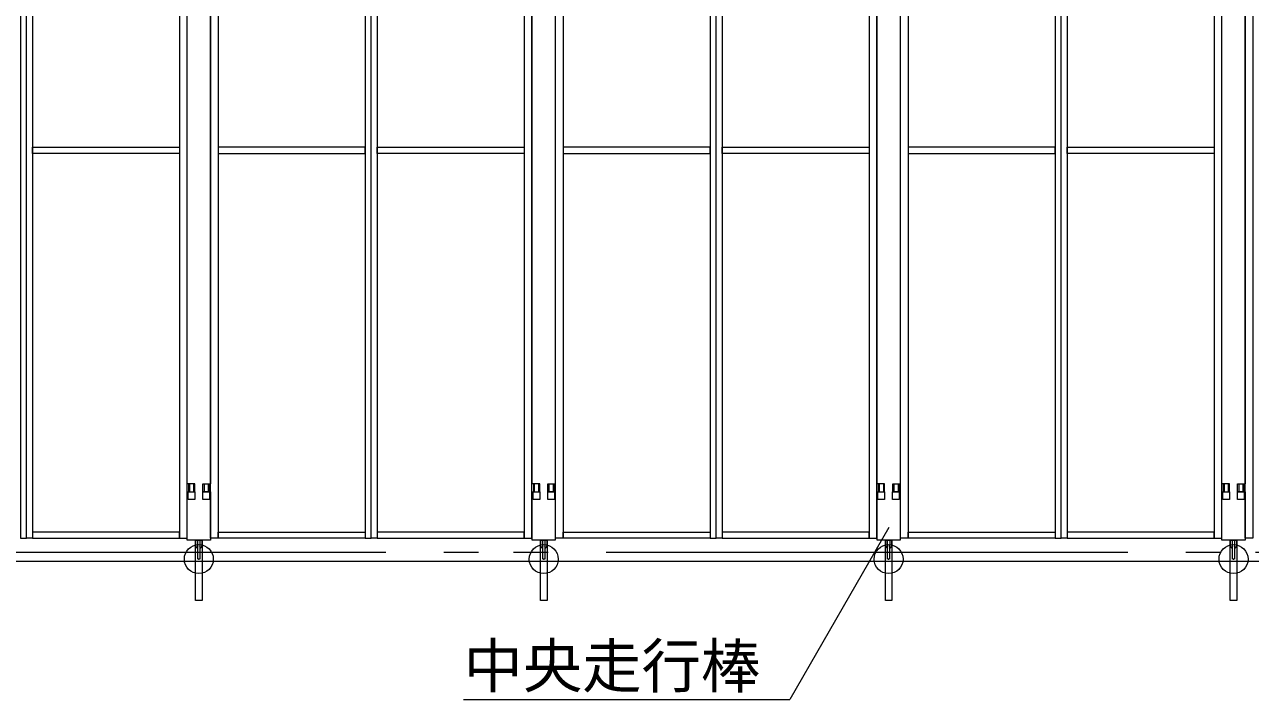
# Model space of a CAD drawing. Units: millimetres, scale not verified. Extents: x -16120 to 16120, y -26100 to 26100.
# Drawn here: x -3144 to 29, y 8582 to 10329 of the extents above; entities that cross this region are included whole.
import ezdxf
from ezdxf.enums import TextEntityAlignment as Align

# ---------------------------------------------------------------- set-up
doc = ezdxf.new("R2010")
doc.units = ezdxf.units.MM
doc.header["$LTSCALE"] = 150
doc.header["$PDMODE"] = 32
doc.header["$PDSIZE"] = 75
doc.linetypes.add('DASHED1', pattern=[1.8, 1.2, -0.6])
doc.linetypes.add('DOUBLE_CHAIN2', pattern=[12.8, 9, -1, 0.6, -0.6, 0.6, -1])
for name, color, linetype, lineweight in [('0-5_ﾍﾞｰｽﾗｲﾝ', 134, 'Continuous', 18), ('0-8_ﾜｲﾔｰﾛｰﾌﾟ', 134, 'DOUBLE_CHAIN2', 18), ('1-3_中央走行棒', 134, 'Continuous', 18), ('1-9_標準ﾊﾟﾈﾙ', 134, 'Continuous', 18), ('1-B_文字', 134, 'Continuous', 18), ('1-C_落とし棒', 134, 'Continuous', 18)]:
    doc.layers.add(name, color=color, linetype=linetype, lineweight=lineweight)
doc.styles.add('ＭＳ ゴシック', font='')
doc.styles.get('ＭＳ ゴシック').set_extended_font_data('MS Gothic')

msp = doc.modelspace()

# ---------------------------------------------------------------- linework, layer by layer
at = {"layer": '0-5_ﾍﾞｰｽﾗｲﾝ'}
msp.add_line((-14400.3, 8940), (2349.7, 8940), dxfattribs=at)
at = {"layer": '0-8_ﾜｲﾔｰﾛｰﾌﾟ'}
msp.add_line((1631.3, 8963), (-12431.8, 8963), dxfattribs=at)
at = {"layer": '1-3_中央走行棒'}
for p, q in [((-2722.8, 9140), (-2722.8, 10491.5)), ((-2662.8, 10491.5), (-2662.8, 9140)), ((-1830.3, 9140), (-1830.3, 10491.5)), ((-1770.3, 10491.5), (-1770.3, 9140)), ((-937.8, 9140), (-937.8, 10491.5)), ((-877.8, 10491.5), (-877.8, 9140)), ((-45.3, 9140), (-45.3, 10491.5)), ((14.7, 10491.5), (14.7, 9140)), ((-2701.2, 8995), (-2701.2, 8981.9)), ((-2696.2, 8995), (-2696.2, 8981.9)), ((-2695.3, 8945.5), (-2695.3, 8980.5)), ((-2690.3, 8980.5), (-2690.3, 8945.5)), ((-2689.2, 8981.9), (-2689.2, 8995)), ((-2684.2, 8981.9), (-2684.2, 8995)), ((-1808.7, 8995), (-1808.7, 8981.9)), ((-1803.7, 8995), (-1803.7, 8981.9)), ((-1802.8, 8945.5), (-1802.8, 8980.5)), ((-1797.8, 8980.5), (-1797.8, 8945.5)), ((-1796.7, 8981.9), (-1796.7, 8995)), ((-1791.7, 8981.9), (-1791.7, 8995)), ((-916.2, 8995), (-916.2, 8981.9)), ((-911.2, 8995), (-911.2, 8981.9)), ((-910.3, 8945.5), (-910.3, 8980.5)), ((-905.3, 8980.5), (-905.3, 8945.5)), ((-904.2, 8981.9), (-904.2, 8995)), ((-899.2, 8981.9), (-899.2, 8995)), ((-23.7, 8995), (-23.7, 8981.9)), ((-18.7, 8995), (-18.7, 8981.9)), ((-17.8, 8945.5), (-17.8, 8980.5)), ((-12.8, 8980.5), (-12.8, 8945.5)), ((-11.7, 8981.9), (-11.7, 8995)), ((-6.7, 8981.9), (-6.7, 8995))]:
    msp.add_line(p, q, dxfattribs=at)
for points in [[(-2662.8, 9120), (-2662.8, 8995), (-2722.8, 8995), (-2722.8, 9120)], [(-1770.3, 9120), (-1770.3, 8995), (-1830.3, 8995), (-1830.3, 9120)], [(-877.8, 9120), (-877.8, 8995), (-937.8, 8995), (-937.8, 9120)], [(14.7, 9120), (14.7, 8995), (-45.3, 8995), (-45.3, 9120)]]:
    msp.add_lwpolyline(points, dxfattribs=at)
for points in [[(-2703.1, 9100), (-2720.4, 9100), (-2720.4, 9120), (-2703.1, 9120)], [(-2665.1, 9100), (-2682.4, 9100), (-2682.4, 9120), (-2665.1, 9120)], [(-1810.6, 9100), (-1827.9, 9100), (-1827.9, 9120), (-1810.6, 9120)], [(-1772.6, 9100), (-1789.9, 9100), (-1789.9, 9120), (-1772.6, 9120)], [(-918.1, 9100), (-935.4, 9100), (-935.4, 9120), (-918.1, 9120)], [(-880.1, 9100), (-897.4, 9100), (-897.4, 9120), (-880.1, 9120)], [(-25.6, 9100), (-42.9, 9100), (-42.9, 9120), (-25.6, 9120)], [(12.4, 9100), (-4.9, 9100), (-4.9, 9120), (12.4, 9120)]]:
    msp.add_lwpolyline(points, close=True, dxfattribs=at)
for centre, radius, start, end in [((-2692.7, 8981.9), 8.51, 180, 252.5365), ((-2692.7, 8981.9), 3.5, 180, 223.2134), ((-2692.7, 8981.9), 3.5, 314.408, 360), ((-2692.7, 8981.9), 8.51, 286.7465, 360), ((-1800.2, 8981.9), 8.51, 180, 252.5365), ((-1800.2, 8981.9), 3.5, 180, 223.2134), ((-1800.2, 8981.9), 3.5, 314.408, 360), ((-1800.2, 8981.9), 8.51, 286.7465, 360), ((-907.7, 8981.9), 8.51, 180, 252.5365), ((-907.7, 8981.9), 3.5, 180, 223.2134), ((-907.7, 8981.9), 3.5, 314.408, 360), ((-907.7, 8981.9), 8.51, 286.7465, 360), ((-15.2, 8981.9), 8.51, 180, 252.5365), ((-15.2, 8981.9), 3.5, 180, 223.2134), ((-15.2, 8981.9), 3.5, 314.408, 360), ((-15.2, 8981.9), 8.51, 286.7465, 360)]:
    msp.add_arc(centre, radius, start, end, dxfattribs=at)
for p in [(-2692.8, 8945.5), (-1800.3, 8945.5), (-907.8, 8945.5), (-15.3, 8945.5)]:
    msp.add_point(p, dxfattribs=at)
at = {"layer": '1-9_標準ﾊﾟﾈﾙ'}
for p, q in [((-2719.5, 9140), (-2719.5, 9120)), ((-2666.1, 9140), (-2666.1, 9120)), ((-1827, 9140), (-1827, 9120)), ((-1773.6, 9140), (-1773.6, 9120)), ((-934.5, 9140), (-934.5, 9120)), ((-881.1, 9140), (-881.1, 9120)), ((-42, 9140), (-42, 9120)), ((11.4, 9140), (11.4, 9120))]:
    msp.add_line(p, q, dxfattribs=at)
at = {"layer": '1-9_標準ﾊﾟﾈﾙ', "linetype": 'DASHED1'}
for p, q in [((-2717.3, 9140), (-2717.3, 9120)), ((-2706.3, 9140), (-2706.3, 9120)), ((-2679.3, 9140), (-2679.3, 9120)), ((-2668.3, 9140), (-2668.3, 9120)), ((-1824.8, 9140), (-1824.8, 9120)), ((-1813.8, 9140), (-1813.8, 9120)), ((-1786.8, 9140), (-1786.8, 9120)), ((-1775.8, 9140), (-1775.8, 9120)), ((-932.3, 9140), (-932.3, 9120)), ((-921.3, 9140), (-921.3, 9120)), ((-894.3, 9140), (-894.3, 9120)), ((-883.3, 9140), (-883.3, 9120)), ((-39.8, 9140), (-39.8, 9120)), ((-28.8, 9140), (-28.8, 9120)), ((-1.8, 9140), (-1.8, 9120)), ((9.2, 9140), (9.2, 9120))]:
    msp.add_line(p, q, dxfattribs=at)
at = {"layer": '1-9_標準ﾊﾟﾈﾙ'}
for points in [[(-3139, 12003), (-3154.5, 12003), (-3154.5, 9000), (-3139, 9000)], [(-3139, 12003), (-3123.5, 12003), (-3123.5, 9000), (-3139, 9000)], [(-2723.3, 12003), (-2743, 12003), (-2743, 9000), (-2723.3, 9000)], [(-2662.3, 12003), (-2642.5, 12003), (-2642.5, 9000), (-2662.3, 9000)], [(-2246.5, 12003), (-2262, 12003), (-2262, 9000), (-2246.5, 9000)], [(-2246.5, 12003), (-2231, 12003), (-2231, 9000), (-2246.5, 9000)], [(-1830.8, 12003), (-1850.5, 12003), (-1850.5, 9000), (-1830.8, 9000)], [(-1769.8, 12003), (-1750, 12003), (-1750, 9000), (-1769.8, 9000)], [(-1354, 12003), (-1369.5, 12003), (-1369.5, 9000), (-1354, 9000)], [(-1354, 12003), (-1338.5, 12003), (-1338.5, 9000), (-1354, 9000)], [(-938.3, 12003), (-958, 12003), (-958, 9000), (-938.3, 9000)], [(-877.3, 12003), (-857.5, 12003), (-857.5, 9000), (-877.3, 9000)], [(-461.5, 12003), (-477, 12003), (-477, 9000), (-461.5, 9000)], [(-461.5, 12003), (-446, 12003), (-446, 9000), (-461.5, 9000)], [(-45.8, 12003), (-65.5, 12003), (-65.5, 9000), (-45.8, 9000)], [(15.2, 12003), (35, 12003), (35, 9000), (15.2, 9000)], [(-3123.5, 10011.5), (-2743, 10011.5), (-2743, 9995.5), (-3123.5, 9995.5)], [(-2262, 10011.5), (-2642.5, 10011.5), (-2642.5, 9995.5), (-2262, 9995.5)], [(-2231, 10011.5), (-1850.5, 10011.5), (-1850.5, 9995.5), (-2231, 9995.5)], [(-1369.5, 10011.5), (-1750, 10011.5), (-1750, 9995.5), (-1369.5, 9995.5)], [(-1338.5, 10011.5), (-958, 10011.5), (-958, 9995.5), (-1338.5, 9995.5)], [(-477, 10011.5), (-857.5, 10011.5), (-857.5, 9995.5), (-477, 9995.5)], [(-446, 10011.5), (-65.5, 10011.5), (-65.5, 9995.5), (-446, 9995.5)], [(-3123.5, 9000), (-2743, 9000), (-2743, 9015.5), (-3123.5, 9015.5)], [(-2262, 9000), (-2642.5, 9000), (-2642.5, 9015.5), (-2262, 9015.5)], [(-2231, 9000), (-1850.5, 9000), (-1850.5, 9015.5), (-2231, 9015.5)], [(-1369.5, 9000), (-1750, 9000), (-1750, 9015.5), (-1369.5, 9015.5)], [(-1338.5, 9000), (-958, 9000), (-958, 9015.5), (-1338.5, 9015.5)], [(-477, 9000), (-857.5, 9000), (-857.5, 9015.5), (-477, 9015.5)], [(-446, 9000), (-65.5, 9000), (-65.5, 9015.5), (-446, 9015.5)]]:
    msp.add_lwpolyline(points, close=True, dxfattribs=at)
for points in [[(-2723.3, 9120), (-2703.3, 9120), (-2703.3, 9140), (-2723.3, 9140)], [(-2662.3, 9120), (-2682.3, 9120), (-2682.3, 9140), (-2662.3, 9140)], [(-1830.8, 9120), (-1810.8, 9120), (-1810.8, 9140), (-1830.8, 9140)], [(-1769.8, 9120), (-1789.8, 9120), (-1789.8, 9140), (-1769.8, 9140)], [(-938.3, 9120), (-918.3, 9120), (-918.3, 9140), (-938.3, 9140)], [(-877.3, 9120), (-897.3, 9120), (-897.3, 9140), (-877.3, 9140)], [(-45.8, 9120), (-25.8, 9120), (-25.8, 9140), (-45.8, 9140)], [(15.2, 9120), (-4.8, 9120), (-4.8, 9140), (15.2, 9140)]]:
    msp.add_lwpolyline(points, dxfattribs=at)
at = {"layer": '1-B_文字'}
for p, q in [((-907.4, 9027.2), (-1163.1, 8582.2)), ((-2008, 8582.2), (-1164, 8582.2))]:
    msp.add_line(p, q, dxfattribs=at)
msp.add_lwpolyline([(-1164.3, 8582.2), (-1163.1, 8582.2), (-1163.7, 8582.2)], dxfattribs=at)
at = {"layer": '1-C_落とし棒'}
for points in [[(-2684.3, 8995), (-2684.3, 8838.8), (-2701.3, 8838.8), (-2701.3, 8995)], [(-1791.8, 8995), (-1791.8, 8838.8), (-1808.8, 8838.8), (-1808.8, 8995)], [(-899.3, 8995), (-899.3, 8838.8), (-916.3, 8838.8), (-916.3, 8995)], [(-6.8, 8995), (-6.8, 8838.8), (-23.8, 8838.8), (-23.8, 8995)]]:
    msp.add_lwpolyline(points, close=True, dxfattribs=at)

# ---------------------------------------------------------------- texts
at = {"layer": '1-B_文字', "style": 'ＭＳ ゴシック'}
msp.add_text('中央走行棒', height=112.6, dxfattribs=at).set_placement((-2008, 8579.1), align=Align.BOTTOM_LEFT)

doc.saveas('drawing.dxf')
